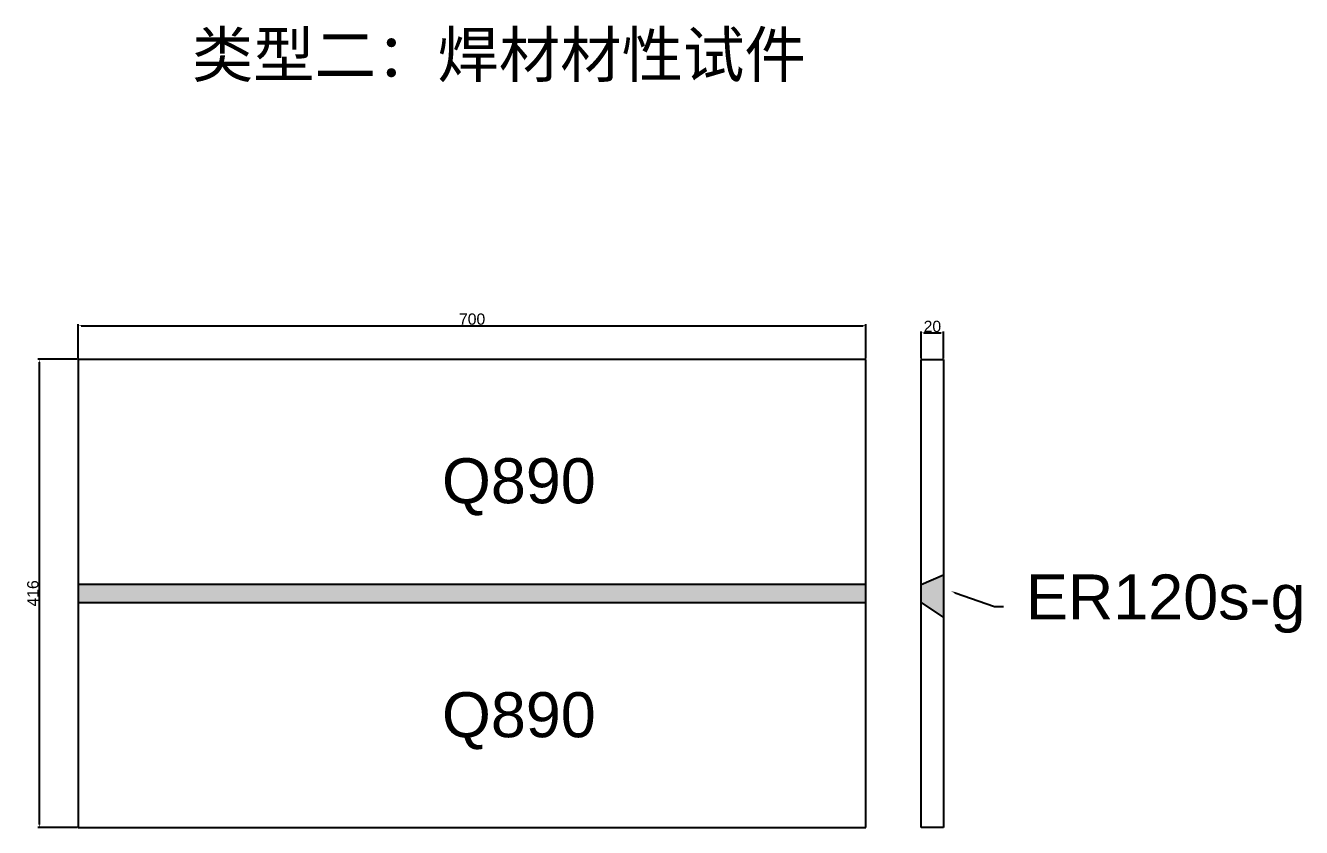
# Model space of a CAD drawing. Header units: millimetres. Extents: x 1213 to 10925, y 716 to 4379.
# Drawn here: x 8339 to 9473, y 2671 to 3384 of the extents above; entities that cross this region are included whole.
import ezdxf
from ezdxf import colors
from ezdxf.entities.mleader import LeaderData, LeaderLine
from ezdxf.math import Vec2, Vec3

# ---------------------------------------------------------------- set-up
doc = ezdxf.new("R2010")
doc.units = ezdxf.units.MM
doc.layers.add('尺寸标注', color=6, linetype='Continuous')
doc.layers.add('标号', color=4, linetype='Continuous')
doc.styles.get("Standard").update_dxf_attribs({"font": 'arial.ttf'})
doc.dimstyles.new('ISO-25-JHF', dxfattribs={"dimtxt": 10, "dimasz": 2.5, "dimexe": 1.25, "dimexo": 0.625, "dimtad": 1, "dimtxsty": 'Standard', "dimcen": 2.5, "dimadec": 0, "dimazin": 0, "dimtfac": 1, "dimtmove": 0, "dimatfit": 3, "dimfxl": 1, "dimarcsym": 0})

# ---------------------------------------------------------------- blocks, each defined once
blk = doc.blocks.new('*D73')
at = {"layer": 'Defpoints', "color": 0, "transparency": 16777216}
for p in [(8386, 3087.2), (8351.4, 2671.2), (8386, 2671.2)]:
    blk.add_point(p, dxfattribs=at)
at = {"layer": '尺寸标注', "color": 0, "lineweight": -2, "transparency": 16777216}
for p, q in [((8385.3, 3087.2), (8350.2, 3087.2)), ((8351.4, 3084.7), (8351.4, 2673.7)), ((8385.3, 2671.2), (8350.2, 2671.2))]:
    blk.add_line(p, q, dxfattribs=at)
at = {"layer": '尺寸标注', "color": 0, "transparency": 16777216}
for points in [[(8351, 3084.7), (8351.9, 3084.7), (8351.4, 3087.2)], [(8351, 2673.7), (8351.9, 2673.7), (8351.4, 2671.2)]]:
    blk.add_solid(points, dxfattribs=at)
at = {"layer": '尺寸标注', "color": 0, "transparency": 16777216, "insert": (8345.7, 2879.2), "char_height": 10, "attachment_point": 5, "rotation": 90}
blk.add_mtext('416', dxfattribs=at)
blk = doc.blocks.new('*D74')
at = {"layer": 'Defpoints', "color": 0, "transparency": 16777216}
for p in [(9086, 3117.1), (8386, 3087.2), (9086, 3087.2)]:
    blk.add_point(p, dxfattribs=at)
at = {"layer": '尺寸标注', "color": 0, "lineweight": -2, "transparency": 16777216}
for p, q in [((8386, 3087.8), (8386, 3118.4)), ((9086, 3087.8), (9086, 3118.4)), ((8388.5, 3117.1), (9083.5, 3117.1))]:
    blk.add_line(p, q, dxfattribs=at)
at = {"layer": '尺寸标注', "color": 0, "transparency": 16777216}
for points in [[(8388.5, 3117.5), (8388.5, 3116.7), (8386, 3117.1)], [(9083.5, 3117.5), (9083.5, 3116.7), (9086, 3117.1)]]:
    blk.add_solid(points, dxfattribs=at)
at = {"layer": '尺寸标注', "color": 0, "transparency": 16777216, "insert": (8736, 3122.9), "char_height": 10, "attachment_point": 5}
blk.add_mtext('700', dxfattribs=at)
blk = doc.blocks.new('*D75')
at = {"layer": 'Defpoints', "color": 0, "transparency": 16777216}
for p in [(9155, 3110.7), (9135, 3087.2), (9155, 3087.2)]:
    blk.add_point(p, dxfattribs=at)
at = {"layer": '尺寸标注', "color": 0, "lineweight": -2, "transparency": 16777216}
for p, q in [((9135, 3087.8), (9135, 3112)), ((9137.5, 3110.7), (9152.5, 3110.7)), ((9155, 3087.8), (9155, 3112))]:
    blk.add_line(p, q, dxfattribs=at)
at = {"layer": '尺寸标注', "color": 0, "transparency": 16777216}
for points in [[(9137.5, 3111.1), (9137.5, 3110.3), (9135, 3110.7)], [(9152.5, 3111.1), (9152.5, 3110.3), (9155, 3110.7)]]:
    blk.add_solid(points, dxfattribs=at)
at = {"layer": '尺寸标注', "color": 0, "transparency": 16777216, "insert": (9145, 3116.4), "char_height": 10, "attachment_point": 5}
blk.add_mtext('20', dxfattribs=at)

msp = doc.modelspace()

# ---------------------------------------------------------------- hatches: boundary and pattern name
h = msp.add_hatch(color=256)
h.dxf.hatch_style = 1
h.paths.add_polyline_path([(9085.953, 2887.176), (8385.953, 2887.176), (8385.953, 2871.176), (9085.953, 2871.176)])
h.paths.add_polyline_path([(9154.975, 2895.794), (9134.975, 2887.176), (9134.975, 2871.176), (9154.975, 2857.909)])

# ---------------------------------------------------------------- linework, layer by layer
for p, q in [((8385.953, 3087.176), (8385.953, 2671.176)), ((9085.953, 3087.176), (8385.953, 3087.176)), ((9085.953, 2671.176), (9085.953, 3087.176)), ((9134.975, 3087.176), (9154.975, 3087.176)), ((9134.975, 2671.176), (9134.975, 3087.176)), ((9154.975, 3087.176), (9154.975, 2671.176)), ((9134.975, 2887.176), (9154.975, 2895.794)), ((9085.953, 2887.176), (8385.953, 2887.176)), ((8385.953, 2871.176), (9085.953, 2871.176)), ((9134.975, 2871.176), (9154.975, 2857.909)), ((8385.953, 2671.176), (9085.953, 2671.176)), ((9154.975, 2671.176), (9134.975, 2671.176))]:
    msp.add_line(p, q)

# ---------------------------------------------------------------- texts
at = {"layer": '标号', "char_height": 40, "attachment_point": 7}
for s, width, heights, insert in [('{\\fSimSun|b0|i0|c134|p2;类型二：焊材材性试件}', 1605.41615, [52.667], (8486.944, 3333.421)), ('Q890 ', 70.10425, [0], (8709.207, 2948.287)), ('ER120s-g ', 70.10425, [0], (9228.132, 2843.939)), ('Q890 ', 70.10425, [0], (8709.207, 2740.393))]:
    msp.add_mtext_dynamic_manual_height_columns(s, width=width, gutter_width=12.5, heights=heights, dxfattribs=dict(at, insert=insert))

# ---------------------------------------------------------------- dimensions: what is measured, and where the dimension line sits
at = {"layer": '尺寸标注'}
for p1, p2, distance, picture, middle in [((8385.953, 3087.176), (9085.953, 3087.176), 29.955, '*D74', (8735.953, 3122.862)), ((9134.975, 3087.176), (9154.975, 3087.176), 23.54, '*D75', (9144.975, 3116.447)), ((8385.953, 3087.176), (8385.953, 2671.176), -34.508, '*D73', (8345.714, 2879.176))]:
    dim = msp.add_aligned_dim(p1=p1, p2=p2, distance=distance, dimstyle='ISO-25-JHF', dxfattribs=at)
    dim.commit()
    dim.dimension.update_dxf_attribs({"geometry": picture, "text_midpoint": middle})

# ---------------------------------------------------------------- leaders
ml = msp.add_multileader_mtext('Standard')
ml.set_content('', color=256)
ml.set_leader_properties()
ml.build(insert=Vec2(0, 0))
ctx = ml.context
ctx.base_point, ctx.plane_origin = Vec3(9208.067, 2867.694), Vec3(9161.499, 2857.909)
notes = []
notes.append((ctx, [(0, (1, 1, 0), (9200.067, 2867.694), (1, 0), 8, [(0, [(9161.499, 2881.113)], 0, [])])]))
ctx.mtext.insert, ctx.mtext.flow_direction = Vec3(9210.067, 2869.694), 5
for ctx, leaders in notes:
    for number, flags, end, landing, length, lines in leaders:
        leader = LeaderData()
        leader.index, (leader.has_last_leader_line, leader.has_dogleg_vector, leader.attachment_direction) = number, flags
        leader.last_leader_point, leader.dogleg_vector, leader.dogleg_length = Vec3(end), Vec3(landing), length
        for number, points, colour, breaks in lines:
            line = LeaderLine()
            line.index, line.vertices, line.color, line.breaks = number, Vec3.list(points), colors.encode_raw_color(colour), breaks
            leader.lines.append(line)
        ctx.leaders.append(leader)

doc.saveas('drawing.dxf')
